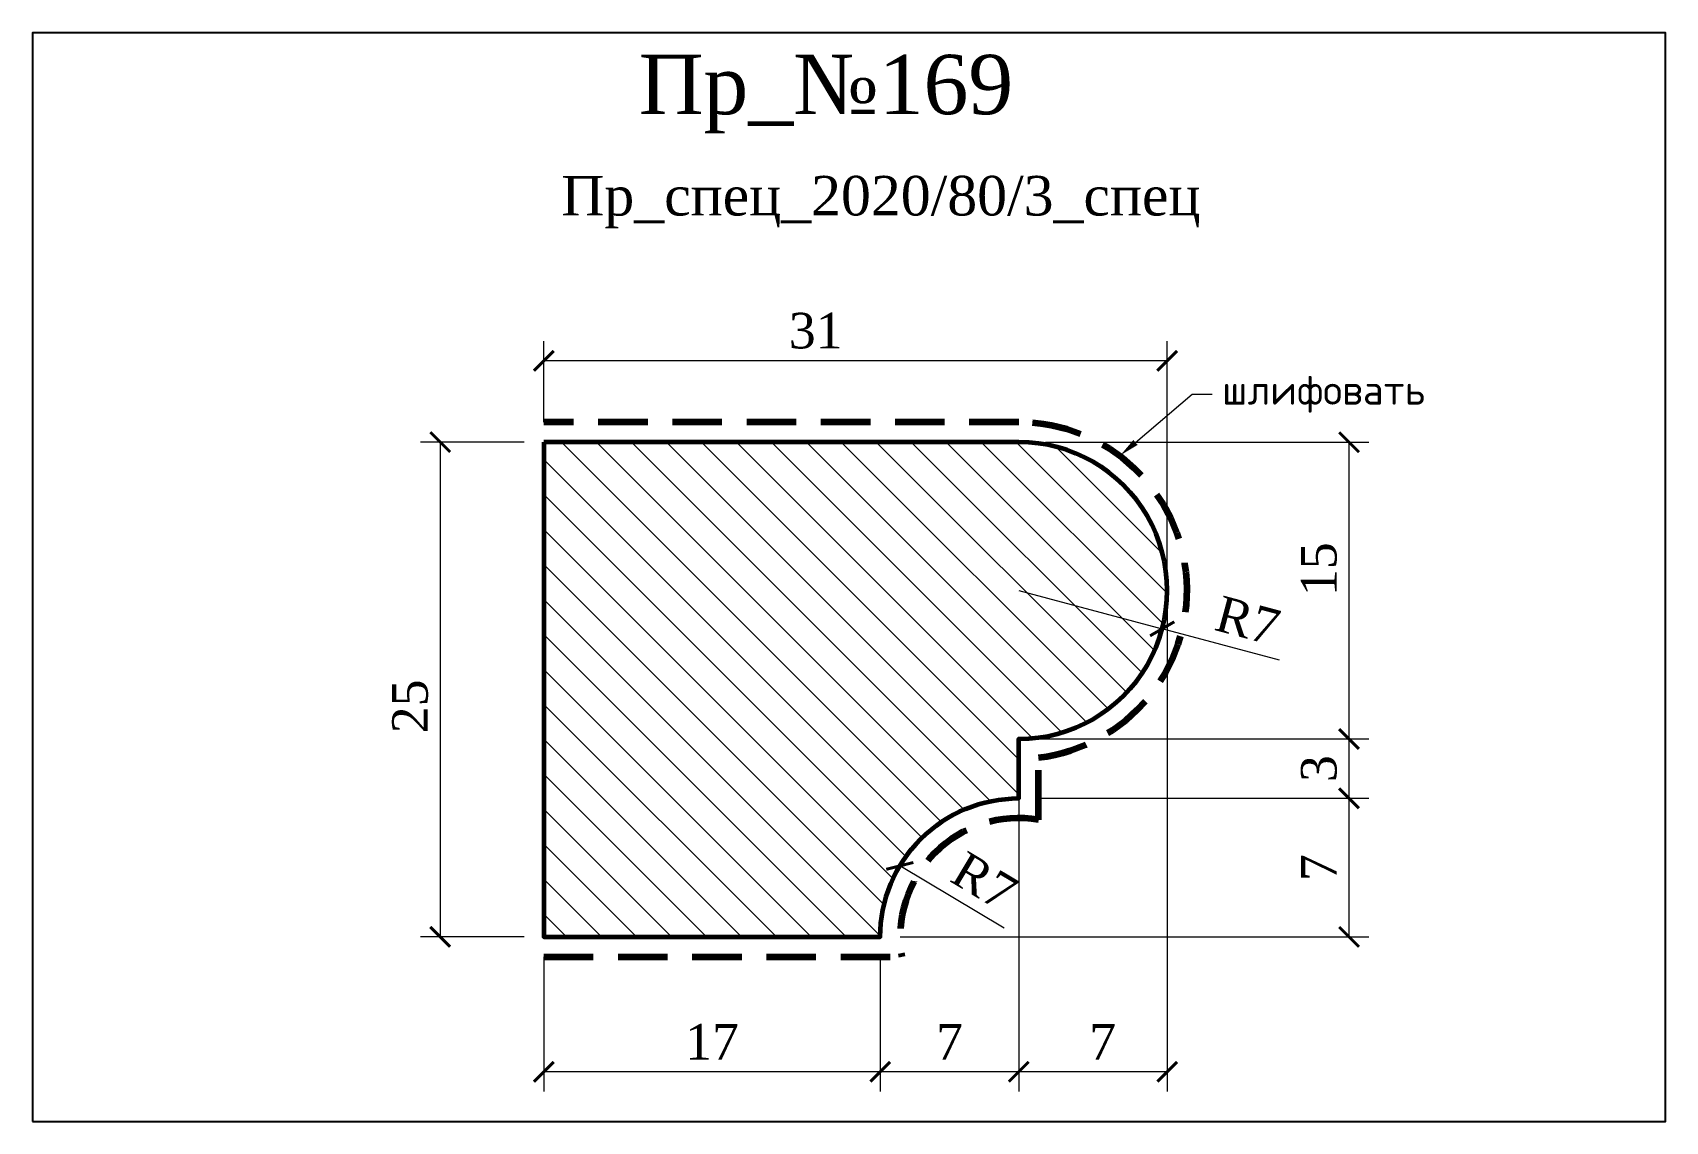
# Model space of a CAD drawing. Header units: millimetres. Extents: x 305373 to 305455.5, y -91772.2 to -91717.2.
import ezdxf
from ezdxf import colors
from ezdxf.entities.mleader import LeaderData, LeaderLine
from ezdxf.math import Vec2, Vec3

# ---------------------------------------------------------------- set-up
doc = ezdxf.new("R2010")
doc.units = ezdxf.units.MM
doc.header["$MEASUREMENT"] = 0
doc.linetypes.add('HIDDEN', pattern=[0.375, 0.25, -0.125])
doc.layers.add('Outside panel', color=7, linetype='Continuous', lineweight=18, true_color=0x7f5e57)
for name, color, linetype, lineweight in [('линия 15', 7, 'Continuous', 15), ('линия 50', 1, 'Continuous', 211), ('служебный слой РАЗМЕРЫ', 7, 'Continuous', 9)]:
    doc.layers.add(name, color=color, linetype=linetype, lineweight=lineweight)
doc.layers.add('размеры в модели', color=7, linetype='Continuous')
doc.layers.add('Слой1', color=7, linetype='Continuous')
doc.styles.add('ELECT', font='times.ttf')
doc.styles.get("Standard").update_dxf_attribs({"font": 'times.ttf'})
doc.styles.add('ЕСКД профили текст', font='isocpeur.ttf')
doc.dimstyles.new('M_1', dxfattribs={"dimtxt": 1.8, "dimasz": 1, "dimexe": 1, "dimexo": 1, "dimgap": 0.6, "dimtad": 1, "dimdec": 0, "dimdsep": 46, "dimtxsty": 'Standard', "dimblk": 'ARCHTICK', "dimcen": -5, "dimclrd": 7, "dimclre": 7, "dimclrt": 7, "dimadec": 0, "dimazin": 0, "dimtfac": 1, "dimtdec": 0, "dimtmove": 0, "dimatfit": 3, "dimfxl": 1, "dimtolj": 1, "dimtzin": 0, "dimlwd": 5, "dimlwe": 5, "dimarcsym": 0})

# ---------------------------------------------------------------- blocks, each defined once
blk = doc.blocks.new('_ArchTick')
at = {"color": 0, "linetype": 'ByBlock', "const_width": 0.15}
blk.add_lwpolyline([(-0.5, -0.5), (0.5, 0.5)], dxfattribs=at)
blk = doc.blocks.new('*D11')
at = {"layer": 'Defpoints', "color": 0, "ltscale": 1000, "transparency": 16777216}
for p in [(305422.862, -91745.373), (305430.108, -91747.308)]:
    blk.add_point(p, dxfattribs=at)
at = {"layer": 'линия 15', "color": 7, "lineweight": 5, "ltscale": 1000, "transparency": 16777216}
for p in [(305422.862, -91745.373), (305436.038, -91748.891)]:
    blk.add_line(p, (305430.108, -91747.308), dxfattribs=at)
at = {"layer": 'линия 15', "color": 7, "lineweight": 5, "ltscale": 1000, "transparency": 16777216, "rotation": 165.0522460076371}
blk.add_blockref('_ArchTick', (305430.108, -91747.308), dxfattribs=at)
at = {"layer": 'линия 15', "color": 7, "ltscale": 1000, "transparency": 16777216, "insert": (305434.431, -91746.89), "char_height": 1.8, "attachment_point": 5, "rotation": 345.05225}
blk.add_mtext('\\A1;R7', dxfattribs=at)
blk = doc.blocks.new('*D10')
at = {"layer": 'Defpoints', "color": 0, "ltscale": 1000, "transparency": 16777216}
for p in [(305416.85, -91759.287), (305422.862, -91762.873)]:
    blk.add_point(p, dxfattribs=at)
at = {"layer": 'линия 15', "color": 7, "lineweight": 5, "ltscale": 1000, "transparency": 16777216}
blk.add_line((305422.122, -91762.432), (305416.85, -91759.287), dxfattribs=at)
at = {"layer": 'линия 15', "color": 7, "lineweight": 5, "ltscale": 1000, "transparency": 16777216, "rotation": 149.1843246236265}
blk.add_blockref('_ArchTick', (305416.85, -91759.287), dxfattribs=at)
at = {"layer": 'линия 15', "color": 7, "ltscale": 1000, "transparency": 16777216, "insert": (305421.122, -91760.068), "char_height": 1.8, "attachment_point": 5, "rotation": 329.18432}
blk.add_mtext('\\A1;R7', dxfattribs=at)
blk = doc.blocks.new('*D9')
at = {"layer": 'Defpoints', "color": 0, "ltscale": 1000, "transparency": 16777216}
for p in [(305398.862, -91762.873), (305415.862, -91762.873), (305398.862, -91769.687)]:
    blk.add_point(p, dxfattribs=at)
at = {"layer": 'размеры в модели', "color": 7, "lineweight": 5, "ltscale": 1000, "transparency": 16777216}
for p, q in [((305398.862, -91763.873), (305398.862, -91770.687)), ((305415.862, -91763.873), (305415.862, -91770.687)), ((305415.862, -91769.687), (305398.862, -91769.687))]:
    blk.add_line(p, q, dxfattribs=at)
at = {"layer": 'размеры в модели', "color": 7, "lineweight": 5, "ltscale": 1000, "transparency": 16777216, "rotation": 180}
blk.add_blockref('_ArchTick', (305398.862, -91769.687), dxfattribs=at)
at = {"layer": 'размеры в модели', "color": 7, "lineweight": 5, "ltscale": 1000, "transparency": 16777216}
blk.add_blockref('_ArchTick', (305415.862, -91769.687), dxfattribs=at)
at = {"layer": 'размеры в модели', "color": 7, "ltscale": 1000, "transparency": 16777216, "insert": (305407.362, -91768.169), "char_height": 1.8, "attachment_point": 5}
blk.add_mtext('\\A1;17', dxfattribs=at)
blk = doc.blocks.new('*D8')
at = {"layer": 'Defpoints', "color": 0, "ltscale": 1000, "transparency": 16777216}
for p in [(305422.862, -91752.873), (305415.862, -91762.873), (305415.862, -91769.687)]:
    blk.add_point(p, dxfattribs=at)
at = {"layer": 'размеры в модели', "color": 7, "lineweight": 5, "ltscale": 1000, "transparency": 16777216}
for p, q in [((305422.862, -91753.873), (305422.862, -91770.687)), ((305415.862, -91763.873), (305415.862, -91770.687)), ((305422.862, -91769.687), (305415.862, -91769.687))]:
    blk.add_line(p, q, dxfattribs=at)
at = {"layer": 'размеры в модели', "color": 7, "lineweight": 5, "ltscale": 1000, "transparency": 16777216, "rotation": 180}
blk.add_blockref('_ArchTick', (305415.862, -91769.687), dxfattribs=at)
at = {"layer": 'размеры в модели', "color": 7, "lineweight": 5, "ltscale": 1000, "transparency": 16777216}
blk.add_blockref('_ArchTick', (305422.862, -91769.687), dxfattribs=at)
at = {"layer": 'размеры в модели', "color": 7, "ltscale": 1000, "transparency": 16777216, "insert": (305419.362, -91768.169), "char_height": 1.8, "attachment_point": 5}
blk.add_mtext('\\A1;7', dxfattribs=at)
blk = doc.blocks.new('*D7')
at = {"layer": 'Defpoints', "color": 0, "ltscale": 1000, "transparency": 16777216}
for p in [(305430.362, -91745.373), (305422.862, -91752.873), (305422.862, -91769.687)]:
    blk.add_point(p, dxfattribs=at)
at = {"layer": 'размеры в модели', "color": 7, "lineweight": 5, "ltscale": 1000, "transparency": 16777216}
for p, q in [((305430.362, -91746.373), (305430.362, -91770.687)), ((305422.862, -91753.873), (305422.862, -91770.687)), ((305430.362, -91769.687), (305422.862, -91769.687))]:
    blk.add_line(p, q, dxfattribs=at)
at = {"layer": 'размеры в модели', "color": 7, "lineweight": 5, "ltscale": 1000, "transparency": 16777216, "rotation": 180}
blk.add_blockref('_ArchTick', (305422.862, -91769.687), dxfattribs=at)
at = {"layer": 'размеры в модели', "color": 7, "lineweight": 5, "ltscale": 1000, "transparency": 16777216}
blk.add_blockref('_ArchTick', (305430.362, -91769.687), dxfattribs=at)
at = {"layer": 'размеры в модели', "color": 7, "ltscale": 1000, "transparency": 16777216, "insert": (305427.101, -91768.169), "char_height": 1.8, "attachment_point": 5}
blk.add_mtext('\\A1;7', dxfattribs=at)
blk = doc.blocks.new('*D6')
at = {"layer": 'Defpoints', "color": 0, "ltscale": 1000, "transparency": 16777216}
for p in [(305422.862, -91755.873), (305415.862, -91762.873), (305439.547, -91762.873)]:
    blk.add_point(p, dxfattribs=at)
at = {"layer": 'размеры в модели', "color": 7, "lineweight": 5, "ltscale": 1000, "transparency": 16777216}
for p, q in [((305423.862, -91755.873), (305440.547, -91755.873)), ((305439.547, -91755.873), (305439.547, -91762.873)), ((305416.862, -91762.873), (305440.547, -91762.873))]:
    blk.add_line(p, q, dxfattribs=at)
for p, rotation in [((305439.547, -91755.873), 90), ((305439.547, -91762.873), 270)]:
    blk.add_blockref('_ArchTick', p, dxfattribs=dict(at, rotation=rotation))
at = {"layer": 'размеры в модели', "color": 7, "ltscale": 1000, "transparency": 16777216, "insert": (305438.029, -91759.373), "char_height": 1.8, "attachment_point": 5, "rotation": 90}
blk.add_mtext('\\A1;7', dxfattribs=at)
blk = doc.blocks.new('*D5')
at = {"layer": 'Defpoints', "color": 0, "ltscale": 1000, "transparency": 16777216}
for p in [(305422.862, -91752.873), (305422.862, -91755.873), (305439.547, -91755.873)]:
    blk.add_point(p, dxfattribs=at)
at = {"layer": 'размеры в модели', "color": 7, "lineweight": 5, "ltscale": 1000, "transparency": 16777216}
for p, q in [((305423.862, -91752.873), (305440.547, -91752.873)), ((305439.547, -91752.873), (305439.547, -91755.873)), ((305423.862, -91755.873), (305440.547, -91755.873))]:
    blk.add_line(p, q, dxfattribs=at)
for p, rotation in [((305439.547, -91752.873), 90), ((305439.547, -91755.873), 270)]:
    blk.add_blockref('_ArchTick', p, dxfattribs=dict(at, rotation=rotation))
at = {"layer": 'размеры в модели', "color": 7, "ltscale": 1000, "transparency": 16777216, "insert": (305438.031, -91754.373), "char_height": 1.8, "attachment_point": 5, "rotation": 90}
blk.add_mtext('\\A1;3', dxfattribs=at)
blk = doc.blocks.new('*D4')
at = {"layer": 'Defpoints', "color": 0, "ltscale": 1000, "transparency": 16777216}
for p in [(305423.218, -91737.882), (305422.862, -91752.873), (305439.547, -91752.873)]:
    blk.add_point(p, dxfattribs=at)
at = {"layer": 'размеры в модели', "color": 7, "lineweight": 5, "ltscale": 1000, "transparency": 16777216}
for p, q in [((305424.218, -91737.882), (305440.547, -91737.882)), ((305439.547, -91737.882), (305439.547, -91752.873)), ((305423.862, -91752.873), (305440.547, -91752.873))]:
    blk.add_line(p, q, dxfattribs=at)
for p, rotation in [((305439.547, -91737.882), 90), ((305439.547, -91752.873), 270)]:
    blk.add_blockref('_ArchTick', p, dxfattribs=dict(at, rotation=rotation))
at = {"layer": 'размеры в модели', "color": 7, "ltscale": 1000, "transparency": 16777216, "insert": (305438.031, -91744.297), "char_height": 1.8, "attachment_point": 5, "rotation": 90}
blk.add_mtext('\\A1;15', dxfattribs=at)
blk = doc.blocks.new('*D3')
at = {"layer": 'Defpoints', "color": 0, "ltscale": 1000, "transparency": 16777216}
for p in [(305398.862, -91737.873), (305393.625, -91762.873), (305398.862, -91762.873)]:
    blk.add_point(p, dxfattribs=at)
at = {"layer": 'размеры в модели', "color": 7, "lineweight": 5, "ltscale": 1000, "transparency": 16777216}
for p, q in [((305397.862, -91737.873), (305392.625, -91737.873)), ((305393.625, -91737.873), (305393.625, -91762.873)), ((305397.862, -91762.873), (305392.625, -91762.873))]:
    blk.add_line(p, q, dxfattribs=at)
for p, rotation in [((305393.625, -91737.873), 90), ((305393.625, -91762.873), 270)]:
    blk.add_blockref('_ArchTick', p, dxfattribs=dict(at, rotation=rotation))
at = {"layer": 'размеры в модели', "color": 7, "ltscale": 1000, "transparency": 16777216, "insert": (305392.11, -91751.228), "char_height": 1.8, "attachment_point": 5, "rotation": 90}
blk.add_mtext('\\A1;25', dxfattribs=at)
blk = doc.blocks.new('*D2')
at = {"layer": 'Defpoints', "color": 0, "ltscale": 1000, "transparency": 16777216}
for p in [(305398.862, -91733.772), (305398.862, -91737.873), (305430.362, -91745.373)]:
    blk.add_point(p, dxfattribs=at)
at = {"layer": 'размеры в модели', "color": 7, "lineweight": 5, "ltscale": 1000, "transparency": 16777216}
for p, q in [((305398.862, -91736.873), (305398.862, -91732.772)), ((305430.362, -91744.373), (305430.362, -91732.772)), ((305430.362, -91733.772), (305398.862, -91733.772))]:
    blk.add_line(p, q, dxfattribs=at)
at = {"layer": 'размеры в модели', "color": 7, "lineweight": 5, "ltscale": 1000, "transparency": 16777216, "rotation": 180}
blk.add_blockref('_ArchTick', (305398.862, -91733.772), dxfattribs=at)
at = {"layer": 'размеры в модели', "color": 7, "lineweight": 5, "ltscale": 1000, "transparency": 16777216}
blk.add_blockref('_ArchTick', (305430.362, -91733.772), dxfattribs=at)
at = {"layer": 'размеры в модели', "color": 7, "ltscale": 1000, "transparency": 16777216, "insert": (305412.6, -91732.257), "char_height": 1.8, "attachment_point": 5}
blk.add_mtext('\\A1;31', dxfattribs=at)

msp = doc.modelspace()

# ---------------------------------------------------------------- hatches: boundary and pattern name
at = {"layer": 'Outside panel', "ltscale": 1000}
h = msp.add_hatch(dxfattribs=at)
h.set_pattern_fill('ANSI31', color=256, scale=10, angle=90)
h.set_pattern_definition([(135, (-21720.485, 10414.5726), (-0.8838834765, -0.8838834765), [])])
h.paths.add_polyline_path([(305398.862, -91737.873), (305422.862, -91737.873, -1), (305422.862, -91752.873), (305422.862, -91755.873, 0.414215), (305415.862, -91762.873), (305398.862, -91762.873)])

# ---------------------------------------------------------------- linework, layer by layer
at = {"color": 6, "ltscale": 1000}
msp.add_lwpolyline([(305373.032, -91772.192), (305455.532, -91772.192), (305455.532, -91717.192), (305373.032, -91717.192)], close=True, dxfattribs=at)
at = {"layer": 'линия 50', "color": 1, "linetype": 'HIDDEN', "ltscale": 10, "true_color": 0xff0909}
msp.add_lwpolyline([(305398.862, -91763.873), (305416.946, -91763.873, -0.516075), (305423.862, -91756.957), (305423.862, -91753.814, 0.942713), (305422.862, -91736.873), (305398.862, -91736.873)], format="xyb", dxfattribs=at)
at = {"layer": 'Слой1', "linetype": 'Continuous', "lineweight": 60}
msp.add_lwpolyline([(305398.862, -91737.873), (305398.862, -91762.873), (305415.862, -91762.873, -0.414215), (305422.862, -91755.873), (305422.862, -91752.873, 1.000001), (305422.862, -91737.873)], format="xyb", close=True, dxfattribs=at)

# ---------------------------------------------------------------- texts
at = {"color": 5, "ltscale": 1000, "style": 'ELECT'}
msp.add_text('Пр_№169', height=3, dxfattribs=at).set_placement((305403.657, -91721.309))
at = {"color": 7, "ltscale": 1000, "insert": (305399.74, -91724.428), "char_height": 2, "attachment_point": 1, "style": 'ELECT'}
msp.add_mtext('Пр_спец_2020/80/3_спец', dxfattribs=at)

# ---------------------------------------------------------------- dimensions: what is measured, and where the dimension line sits
at = {"layer": 'линия 15', "color": 5, "ltscale": 1000}
dim = msp.add_radius_dim(center=(305422.862, -91745.373), mpoint=(305430.108, -91747.308), dimstyle='M_1', dxfattribs=at)
dim.commit()
dim.dimension.update_dxf_attribs({"geometry": '*D11', "text_midpoint": (305434.431, -91746.89)})
dim = msp.add_radius_dim(center=(305422.862, -91762.873), mpoint=(305416.85, -91759.287), dimstyle='M_1', dxfattribs=at)
dim.commit()
dim.dimension.update_dxf_attribs({"geometry": '*D10', "text_midpoint": (305420.345, -91761.372), "dimtype": 132})
at = {"layer": 'размеры в модели', "color": 5, "ltscale": 1000}
for base, p1, p2, angle, picture, middle in [((305398.861781, -91733.772353), (305430.361778, -91745.373046), (305398.861781, -91737.873054), 180, '*D2', (305412.600262, -91733.772353)), ((305393.625, -91762.873), (305398.862, -91737.873), (305398.862, -91762.873), 90, '*D3', (305393.625, -91751.228)), ((305422.86179, -91769.68707), (305430.36178, -91745.37305), (305422.86179, -91752.87304), 180, '*D7', (305427.10078, -91769.68707))]:
    dim = msp.add_linear_dim(base=base, p1=p1, p2=p2, angle=angle, dimstyle='M_1', dxfattribs=at)
    dim.commit()
    dim.dimension.update_dxf_attribs({"geometry": picture, "text_midpoint": middle, "dimtype": 128})
dim = msp.add_linear_dim(base=(305439.547, -91752.873), p1=(305423.218, -91737.882), p2=(305422.862, -91752.873), angle=90, text='15', dimstyle='M_1', dxfattribs=at)
dim.commit()
dim.dimension.update_dxf_attribs({"geometry": '*D4', "text_midpoint": (305439.547, -91744.297), "dimtype": 128})
for base, p1, p2, angle, picture, middle in [((305439.547, -91755.873), (305422.862, -91752.873), (305422.862, -91755.873), 90, '*D5', (305438.031, -91754.373)), ((305415.862, -91769.687), (305422.862, -91752.873), (305415.862, -91762.873), 180, '*D8', (305419.362, -91768.169)), ((305439.547, -91762.873), (305422.862, -91755.873), (305415.862, -91762.873), 90, '*D6', (305438.029, -91759.373)), ((305398.862, -91769.687), (305415.862, -91762.873), (305398.862, -91762.873), 180, '*D9', (305407.362, -91768.169))]:
    dim = msp.add_linear_dim(base=base, p1=p1, p2=p2, angle=angle, dimstyle='M_1', dxfattribs=at)
    dim.commit()
    dim.dimension.update_dxf_attribs({"geometry": picture, "text_midpoint": middle})

# ---------------------------------------------------------------- leaders
at = {"layer": 'служебный слой РАЗМЕРЫ'}
ml = msp.add_multileader_mtext('Standard', dxfattribs=at)
ml.set_content('\\A1;шлифовать', color=256, style='ЕСКД профили текст')
ml.set_leader_properties(color=256, linetype='ByLayer', lineweight=-1)
ml.build(insert=Vec2(0, 0))
ml.multileader.update_dxf_attribs({"dogleg_length": 1, "arrow_head_size": 1})
ctx = ml.context
ctx.base_point, ctx.char_height, ctx.arrow_head_size, ctx.landing_gap_size, ctx.plane_origin = Vec3(305432.626, -91735.462), 1.5, 1, 0.5, Vec3(305451.661, -91704.607)
notes = []
notes.append((ctx, [(1, (1, 1, 0), (305431.626, -91735.462), (1, 0), 1, [(0, [(305427.997, -91738.541)], 0, [])])]))
ctx.mtext.insert, ctx.mtext.flow_direction = Vec3(305433.126, -91734.487), 5
for ctx, leaders in notes:
    for number, flags, end, landing, length, lines in leaders:
        leader = LeaderData()
        leader.index, (leader.has_last_leader_line, leader.has_dogleg_vector, leader.attachment_direction) = number, flags
        leader.last_leader_point, leader.dogleg_vector, leader.dogleg_length = Vec3(end), Vec3(landing), length
        for number, points, colour, breaks in lines:
            line = LeaderLine()
            line.index, line.vertices, line.color, line.breaks = number, Vec3.list(points), colors.encode_raw_color(colour), breaks
            leader.lines.append(line)
        ctx.leaders.append(leader)

doc.saveas('drawing.dxf')
